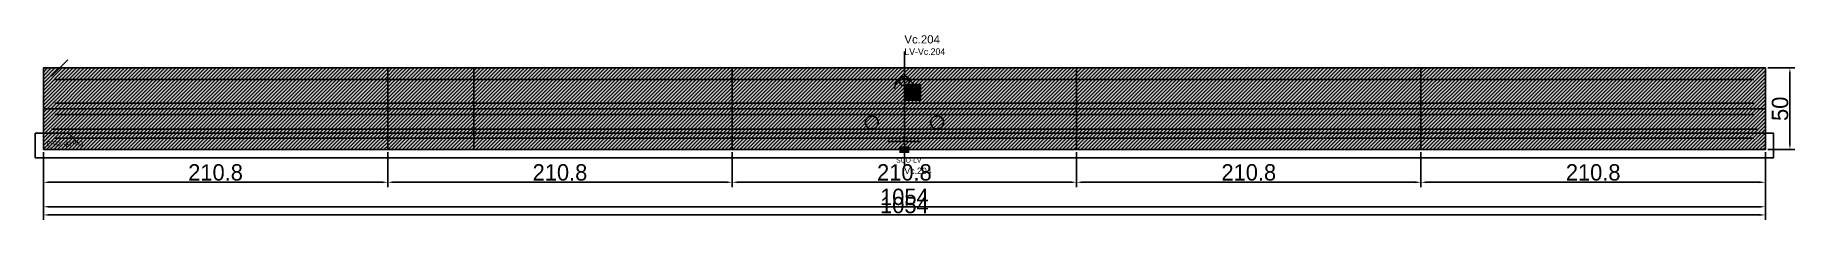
# Model space of a CAD drawing. Header units: metres. Extents: x 12791 to 13868, y 13116 to 13229.
import ezdxf

# ---------------------------------------------------------------- set-up
doc = ezdxf.new("R2010")
doc.units = ezdxf.units.M
for name, color, linetype in [('BARRA DE ANCORAGEM', 251, 'CONTINUOUS'), ('barrote', 251, 'CONTINUOUS'), ('CONCRETO', 251, 'CONTINUOUS'), ('COTA', 241, 'CONTINUOUS'), ('cotas', 4, 'CONTINUOUS'), ('Demarcação 1', 251, 'CONTINUOUS'), ('Demarcação 2', 254, 'CONTINUOUS'), ('Hachura', 251, 'CONTINUOUS'), ('HACHURA MADEIRAS', 1, 'CONTINUOUS'), ('Laje_Perimetro', 7, 'CONTINUOUS'), ('material do compensado', 7, 'CONTINUOUS'), ('NOMENCLATURA', 7, 'CONTINUOUS'), ('Painéis', 200, 'CONTINUOUS'), ('PONTALETE', 7, 'CONTINUOUS'), ('presilha', 1, 'CONTINUOUS'), ('Reaproveitamento', 251, 'CONTINUOUS'), ('SARR_3.5x7', 81, 'CONTINUOUS'), ('SCO-___-LAJ', 2, 'CONTINUOUS'), ('TENSOR', 3, 'CONTINUOUS'), ('texto', 7, 'CONTINUOUS'), ('Texto Qtd Sarr', 242, 'CONTINUOUS')]:
    doc.layers.add(name, color=color, linetype=linetype)
doc.styles.add('STR_STANDARD', font='arial.ttf')
doc.dimstyles.new('EZ DXF', dxfattribs={"dimtxt": 10, "dimasz": 3.5, "dimexe": 3, "dimexo": 1.5, "dimgap": 1, "dimtad": 1, "dimdec": 1, "dimdsep": 46, "dimcen": 2.5, "dimazin": 3, "dimtfac": 1, "dimtmove": 0, "dimatfit": 3})

msp = doc.modelspace()

# ---------------------------------------------------------------- hatches: boundary and pattern name
at = {"layer": 'Hachura'}
h = msp.add_hatch(color=3, dxfattribs=at)
h.dxf.hatch_style = 1
h.paths.add_polyline_path([(12795.5914, 13158.9905), (13006.3914, 13158.9905), (13006.3914, 13208.9905), (12795.5914, 13208.9905)])
h = msp.add_hatch(dxfattribs=at)
h.set_pattern_fill('ANSI31', scale=0.5)
h.paths.add_polyline_path([(12795.5914, 13158.9905), (13006.3914, 13158.9905), (13006.3914, 13208.9905), (12795.5914, 13208.9905)])
h = msp.add_hatch(color=3, dxfattribs=at)
h.dxf.hatch_style = 1
h.paths.add_polyline_path([(12795.5914, 13158.9905), (13006.3914, 13158.9905), (13006.3914, 13208.9905), (12795.5914, 13208.9905)])
h = msp.add_hatch(dxfattribs=at)
h.set_pattern_fill('ANSI31', scale=0.5)
h.paths.add_polyline_path([(12795.5914, 13158.9905), (13006.3914, 13158.9905), (13006.3914, 13208.9905), (12795.5914, 13208.9905)])
h = msp.add_hatch(color=3, dxfattribs=at)
h.dxf.hatch_style = 1
h.paths.add_polyline_path([(13006.3914, 13158.9905), (13217.1914, 13158.9905), (13217.1914, 13208.9905), (13006.3914, 13208.9905)])
h = msp.add_hatch(dxfattribs=at)
h.set_pattern_fill('ANSI31', scale=0.5)
h.paths.add_polyline_path([(13006.3914, 13158.9905), (13217.1914, 13158.9905), (13217.1914, 13208.9905), (13006.3914, 13208.9905)])
h = msp.add_hatch(color=3, dxfattribs=at)
h.dxf.hatch_style = 1
h.paths.add_polyline_path([(13006.3914, 13158.9905), (13217.1914, 13158.9905), (13217.1914, 13208.9905), (13006.3914, 13208.9905)])
h = msp.add_hatch(dxfattribs=at)
h.set_pattern_fill('ANSI31', scale=0.5)
h.paths.add_polyline_path([(13006.3914, 13158.9905), (13217.1914, 13158.9905), (13217.1914, 13208.9905), (13006.3914, 13208.9905)])
h = msp.add_hatch(color=3, dxfattribs=at)
h.dxf.hatch_style = 1
h.paths.add_polyline_path([(13217.1914, 13158.9905), (13427.9914, 13158.9905), (13427.9914, 13208.9905), (13217.1914, 13208.9905)])
h = msp.add_hatch(dxfattribs=at)
h.set_pattern_fill('ANSI31', scale=0.5)
h.paths.add_polyline_path([(13217.1914, 13158.9905), (13427.9914, 13158.9905), (13427.9914, 13208.9905), (13217.1914, 13208.9905)])
h = msp.add_hatch(color=3, dxfattribs=at)
h.dxf.hatch_style = 1
h.paths.add_polyline_path([(13217.1914, 13158.9905), (13427.9914, 13158.9905), (13427.9914, 13208.9905), (13217.1914, 13208.9905)])
h = msp.add_hatch(dxfattribs=at)
h.set_pattern_fill('ANSI31', scale=0.5)
h.paths.add_polyline_path([(13217.1914, 13158.9905), (13427.9914, 13158.9905), (13427.9914, 13208.9905), (13217.1914, 13208.9905)])
h = msp.add_hatch(color=3, dxfattribs=at)
h.dxf.hatch_style = 1
h.paths.add_polyline_path([(13427.9914, 13158.9905), (13638.7914, 13158.9905), (13638.7914, 13208.9905), (13427.9914, 13208.9905)])
h = msp.add_hatch(dxfattribs=at)
h.set_pattern_fill('ANSI31', scale=0.5)
h.paths.add_polyline_path([(13427.9914, 13158.9905), (13638.7914, 13158.9905), (13638.7914, 13208.9905), (13427.9914, 13208.9905)])
h = msp.add_hatch(color=3, dxfattribs=at)
h.dxf.hatch_style = 1
h.paths.add_polyline_path([(13427.9914, 13158.9905), (13638.7914, 13158.9905), (13638.7914, 13208.9905), (13427.9914, 13208.9905)])
h = msp.add_hatch(dxfattribs=at)
h.set_pattern_fill('ANSI31', scale=0.5)
h.paths.add_polyline_path([(13427.9914, 13158.9905), (13638.7914, 13158.9905), (13638.7914, 13208.9905), (13427.9914, 13208.9905)])
h = msp.add_hatch(color=3, dxfattribs=at)
h.dxf.hatch_style = 1
h.paths.add_polyline_path([(13638.7914, 13158.9905), (13849.5914, 13158.9905), (13849.5914, 13208.9905), (13638.7914, 13208.9905)])
h = msp.add_hatch(dxfattribs=at)
h.set_pattern_fill('ANSI31', scale=0.5)
h.paths.add_polyline_path([(13638.7914, 13158.9905), (13849.5914, 13158.9905), (13849.5914, 13208.9905), (13638.7914, 13208.9905)])
h = msp.add_hatch(color=3, dxfattribs=at)
h.dxf.hatch_style = 1
h.paths.add_polyline_path([(13638.7914, 13158.9905), (13849.5914, 13158.9905), (13849.5914, 13208.9905), (13638.7914, 13208.9905)])
h = msp.add_hatch(dxfattribs=at)
h.set_pattern_fill('ANSI31', scale=0.5)
h.paths.add_polyline_path([(13638.7914, 13158.9905), (13849.5914, 13158.9905), (13849.5914, 13208.9905), (13638.7914, 13208.9905)])
at = {"layer": 'HACHURA MADEIRAS'}
h = msp.add_hatch(dxfattribs=at)
h.set_pattern_fill('ANSI31', scale=2)
h.paths.add_polyline_path([(12797.5914, 13160.9905), (12807.5914, 13160.9905), (12807.5914, 13170.9905), (12797.5914, 13170.9905)])
h = msp.add_hatch(dxfattribs=at)
h.set_pattern_fill('ANSI31', scale=2)
h.paths.add_polyline_path([(12797.5914, 13160.9905), (12807.5914, 13160.9905), (12807.5914, 13170.9905), (12797.5914, 13170.9905)])
at = {"layer": 'material do compensado'}
h = msp.add_hatch(dxfattribs=at)
h.set_pattern_fill('ANSI37', scale=2)
h.paths.add_polyline_path([(12808.5914, 13160.9905), (12817.5914, 13160.9905), (12817.5914, 13168.9905), (12808.5914, 13168.9905)])
h = msp.add_hatch(dxfattribs=at)
h.set_pattern_fill('ANSI37', scale=2)
h.paths.add_polyline_path([(12808.5914, 13160.9905), (12817.5914, 13160.9905), (12817.5914, 13168.9905), (12808.5914, 13168.9905)])
at = {"layer": 'Reaproveitamento'}
h = msp.add_hatch(dxfattribs=at)
h.set_pattern_fill('SOLID')
h.paths.add_polyline_path([(13322.5914, 13188.9905), (13332.5914, 13188.9905), (13332.5914, 13198.9905), (13322.5914, 13198.9905)])
h = msp.add_hatch(dxfattribs=at)
h.set_pattern_fill('SOLID')
h.paths.add_polyline_path([(13322.5914, 13188.9905), (13332.5914, 13188.9905), (13332.5914, 13198.9905), (13322.5914, 13198.9905)])

# ---------------------------------------------------------------- linework, layer by layer
at = {"layer": 'BARRA DE ANCORAGEM'}
msp.add_line((12800.5914, 13203.9905), (12810.5914, 13213.9905), dxfattribs=at)
msp.add_line((12800.5914, 13203.9905), (12810.5914, 13213.9905), dxfattribs=at)
at = {"layer": 'barrote'}
msp.add_line((12800.5914, 13171.4905), (13844.5914, 13171.4905), dxfattribs=at)
msp.add_line((12800.5914, 13171.4905), (13844.5914, 13171.4905), dxfattribs=at)
at = {"layer": 'CONCRETO'}
msp.add_solid([(13319.5914, 13160.9905), (13325.5914, 13160.9905), (13319.5914, 13156.9905), (13325.5914, 13156.9905)], dxfattribs=at)
msp.add_solid([(13319.5914, 13160.9905), (13325.5914, 13160.9905), (13319.5914, 13156.9905), (13325.5914, 13156.9905)], dxfattribs=at)
at = {"layer": 'Demarcação 1'}
msp.add_line((12795.5914, 13183.9905), (13849.5914, 13183.9905), dxfattribs=at)
msp.add_line((12795.5914, 13183.9905), (13849.5914, 13183.9905), dxfattribs=at)
at = {"layer": 'Demarcação 2'}
msp.add_line((13059.0914, 13158.9905), (13059.0914, 13208.9905), dxfattribs=at)
msp.add_line((13059.0914, 13158.9905), (13059.0914, 13208.9905), dxfattribs=at)
at = {"layer": 'Laje_Perimetro'}
msp.add_lwpolyline([(12790.5914, 13153.9905), (13854.5914, 13153.9905), (13854.5914, 13168.9905), (12790.5914, 13168.9905)], close=True, dxfattribs=at)
msp.add_lwpolyline([(12790.5914, 13153.9905), (13854.5914, 13153.9905), (13854.5914, 13168.9905), (12790.5914, 13168.9905)], close=True, dxfattribs=at)
at = {"layer": 'Painéis'}
for points in [[(12795.5914, 13158.9905), (12795.5914, 13208.9905)], [(12795.5914, 13158.9905), (13006.3914, 13158.9905), (13006.3914, 13208.9905), (12795.5914, 13208.9905)], [(12795.5914, 13208.9905), (13849.5914, 13208.9905)], [(12795.5914, 13158.9905), (12795.5914, 13208.9905)], [(12795.5914, 13158.9905), (13006.3914, 13158.9905), (13006.3914, 13208.9905), (12795.5914, 13208.9905)], [(12795.5914, 13208.9905), (13849.5914, 13208.9905)], [(13006.3914, 13158.9905), (13006.3914, 13208.9905)], [(13006.3914, 13158.9905), (13217.1914, 13158.9905), (13217.1914, 13208.9905), (13006.3914, 13208.9905)], [(13006.3914, 13158.9905), (13006.3914, 13208.9905)], [(13006.3914, 13158.9905), (13217.1914, 13158.9905), (13217.1914, 13208.9905), (13006.3914, 13208.9905)], [(13217.1914, 13158.9905), (13217.1914, 13208.9905)], [(13217.1914, 13158.9905), (13427.9914, 13158.9905), (13427.9914, 13208.9905), (13217.1914, 13208.9905)], [(13217.1914, 13158.9905), (13217.1914, 13208.9905)], [(13217.1914, 13158.9905), (13427.9914, 13158.9905), (13427.9914, 13208.9905), (13217.1914, 13208.9905)], [(13427.9914, 13158.9905), (13427.9914, 13208.9905)], [(13427.9914, 13158.9905), (13638.7914, 13158.9905), (13638.7914, 13208.9905), (13427.9914, 13208.9905)], [(13427.9914, 13158.9905), (13427.9914, 13208.9905)], [(13427.9914, 13158.9905), (13638.7914, 13158.9905), (13638.7914, 13208.9905), (13427.9914, 13208.9905)], [(13638.7914, 13158.9905), (13638.7914, 13208.9905)], [(13638.7914, 13158.9905), (13849.5914, 13158.9905), (13849.5914, 13208.9905), (13638.7914, 13208.9905)], [(13638.7914, 13158.9905), (13638.7914, 13208.9905)], [(13638.7914, 13158.9905), (13849.5914, 13158.9905), (13849.5914, 13208.9905), (13638.7914, 13208.9905)], [(13849.5914, 13158.9905), (13849.5914, 13208.9905)], [(13849.5914, 13158.9905), (13849.5914, 13208.9905)], [(12795.5914, 13158.9905), (13849.5914, 13158.9905)], [(12795.5914, 13158.9905), (13849.5914, 13158.9905)]]:
    msp.add_lwpolyline(points, close=True, dxfattribs=at)
msp.add_arc((13322.5914, 13196.4905), 6, 0, 180, dxfattribs=at)
msp.add_arc((13322.5914, 13196.4905), 6, 0, 180, dxfattribs=at)
at = {"layer": 'PONTALETE'}
msp.add_line((13322.5914, 13148.9905), (13322.5914, 13218.9905), dxfattribs=at)
msp.add_line((13322.5914, 13148.9905), (13322.5914, 13218.9905), dxfattribs=at)
at = {"layer": 'presilha'}
for centre, radius in [((13322.5914, 13200.9905), 3), ((13322.5914, 13200.9905), 3), ((13302.5914, 13175.6572), 4), ((13302.5914, 13175.6572), 4), ((13342.5914, 13175.6572), 4), ((13342.5914, 13175.6572), 4)]:
    msp.add_circle(centre, radius, dxfattribs=at)
at = {"layer": 'SARR_3.5x7'}
for p, q in [((12802.5914, 13201.9905), (13006.3914, 13201.9905)), ((12802.5914, 13201.9905), (13006.3914, 13201.9905)), ((13006.3914, 13201.9905), (13217.1914, 13201.9905)), ((13006.3914, 13201.9905), (13217.1914, 13201.9905)), ((13217.1914, 13201.9905), (13427.9914, 13201.9905)), ((13217.1914, 13201.9905), (13427.9914, 13201.9905)), ((13427.9914, 13201.9905), (13638.7914, 13201.9905)), ((13427.9914, 13201.9905), (13638.7914, 13201.9905)), ((13638.7914, 13201.9905), (13842.5914, 13201.9905)), ((13638.7914, 13201.9905), (13842.5914, 13201.9905)), ((12802.5914, 13187.4905), (13006.3914, 13187.4905)), ((12802.5914, 13187.4905), (13006.3914, 13187.4905)), ((13006.3914, 13187.4905), (13217.1914, 13187.4905)), ((13006.3914, 13187.4905), (13217.1914, 13187.4905)), ((13217.1914, 13187.4905), (13427.9914, 13187.4905)), ((13217.1914, 13187.4905), (13427.9914, 13187.4905)), ((13427.9914, 13187.4905), (13638.7914, 13187.4905)), ((13427.9914, 13187.4905), (13638.7914, 13187.4905)), ((13638.7914, 13187.4905), (13842.5914, 13187.4905)), ((13638.7914, 13187.4905), (13842.5914, 13187.4905)), ((12802.5914, 13180.4905), (13006.3914, 13180.4905)), ((12802.5914, 13180.4905), (13006.3914, 13180.4905)), ((13006.3914, 13180.4905), (13217.1914, 13180.4905)), ((13006.3914, 13180.4905), (13217.1914, 13180.4905)), ((13217.1914, 13180.4905), (13427.9914, 13180.4905)), ((13217.1914, 13180.4905), (13427.9914, 13180.4905)), ((13427.9914, 13180.4905), (13638.7914, 13180.4905)), ((13427.9914, 13180.4905), (13638.7914, 13180.4905)), ((13638.7914, 13180.4905), (13842.5914, 13180.4905)), ((13638.7914, 13180.4905), (13842.5914, 13180.4905)), ((12802.5914, 13165.9905), (13006.3914, 13165.9905)), ((12802.5914, 13165.9905), (13006.3914, 13165.9905)), ((13006.3914, 13165.9905), (13217.1914, 13165.9905)), ((13006.3914, 13165.9905), (13217.1914, 13165.9905)), ((13217.1914, 13165.9905), (13427.9914, 13165.9905)), ((13217.1914, 13165.9905), (13427.9914, 13165.9905)), ((13427.9914, 13165.9905), (13638.7914, 13165.9905)), ((13427.9914, 13165.9905), (13638.7914, 13165.9905)), ((13638.7914, 13165.9905), (13842.5914, 13165.9905)), ((13638.7914, 13165.9905), (13842.5914, 13165.9905))]:
    msp.add_line(p, q, dxfattribs=at)
at = {"layer": 'TENSOR'}
msp.add_line((13312.5914, 13163.9905), (13332.5914, 13163.9905), dxfattribs=at)
msp.add_line((13312.5914, 13163.9905), (13332.5914, 13163.9905), dxfattribs=at)

# ---------------------------------------------------------------- texts
at = {"layer": 'NOMENCLATURA', "style": 'STR_STANDARD'}
msp.add_text('Vc.204', height=5, dxfattribs=at).set_placement((13322.5914, 13223.9905))
msp.add_text('Vc.204', height=5, dxfattribs=at).set_placement((13322.5914, 13223.9905))
at = {"layer": 'NOMENCLATURA', "insert": (13322.5914, 13220.9905), "char_height": 4, "attachment_point": 1}
msp.add_mtext('LV-Vc.204', dxfattribs=at)
msp.add_mtext('LV-Vc.204', dxfattribs=at)
at = {"layer": 'SCO-___-LAJ'}
msp.add_text('SCO-LV', height=3, dxfattribs=at).set_placement((13317.5914, 13150.9905))
msp.add_text('SCO-LV', height=3, dxfattribs=at).set_placement((13317.5914, 13150.9905))
at = {"layer": 'texto'}
msp.add_text('Vc.204', height=4, dxfattribs=at).set_placement((13322.5914, 13143.9905))
msp.add_text('Vc.204', height=4, dxfattribs=at).set_placement((13322.5914, 13143.9905))
at = {"layer": 'Texto Qtd Sarr'}
msp.add_text('QTD: AUTO', height=3, dxfattribs=at).set_placement((12797.5914, 13160.9905))
msp.add_text('QTD: AUTO', height=3, dxfattribs=at).set_placement((12797.5914, 13160.9905))

# ---------------------------------------------------------------- dimensions: what is measured, and where the dimension line sits
at = {"layer": 'COTA', "color": 1}
msp.add_linear_dim(base=(13864.5914, 13158.9905), p1=(13849.5914, 13158.9905), p2=(13849.5914, 13208.9905), angle=90, dimstyle='EZ DXF', dxfattribs=at).render()
msp.add_linear_dim(base=(13864.5914, 13158.9905), p1=(13849.5914, 13158.9905), p2=(13849.5914, 13208.9905), angle=90, dimstyle='EZ DXF', dxfattribs=at).render()
for base, p1, p2 in [((12795.5914, 13138.9905), (12795.5914, 13158.9905), (13006.3914, 13158.9905)), ((12795.5914, 13118.9905), (12795.5914, 13158.9905), (13849.5914, 13158.9905)), ((12795.5914, 13138.9905), (12795.5914, 13158.9905), (13006.3914, 13158.9905)), ((12795.5914, 13118.9905), (12795.5914, 13158.9905), (13849.5914, 13158.9905)), ((13006.3914, 13138.9905), (13006.3914, 13158.9905), (13217.1914, 13158.9905)), ((13006.3914, 13138.9905), (13006.3914, 13158.9905), (13217.1914, 13158.9905)), ((13217.1914, 13138.9905), (13217.1914, 13158.9905), (13427.9914, 13158.9905)), ((13217.1914, 13138.9905), (13217.1914, 13158.9905), (13427.9914, 13158.9905)), ((13427.9914, 13138.9905), (13427.9914, 13158.9905), (13638.7914, 13158.9905)), ((13427.9914, 13138.9905), (13427.9914, 13158.9905), (13638.7914, 13158.9905)), ((13638.7914, 13138.9905), (13638.7914, 13158.9905), (13849.5914, 13158.9905)), ((13638.7914, 13138.9905), (13638.7914, 13158.9905), (13849.5914, 13158.9905))]:
    msp.add_linear_dim(base=base, p1=p1, p2=p2, dimstyle='EZ DXF', dxfattribs=at).render()
at = {"layer": 'cotas'}
msp.add_linear_dim(base=(12795.5914, 13123.9905), p1=(12795.5914, 13138.9905), p2=(13849.5914, 13138.9905), dimstyle='EZ DXF', dxfattribs=at).render()
msp.add_linear_dim(base=(12795.5914, 13123.9905), p1=(12795.5914, 13138.9905), p2=(13849.5914, 13138.9905), dimstyle='EZ DXF', dxfattribs=at).render()

doc.saveas('drawing.dxf')
